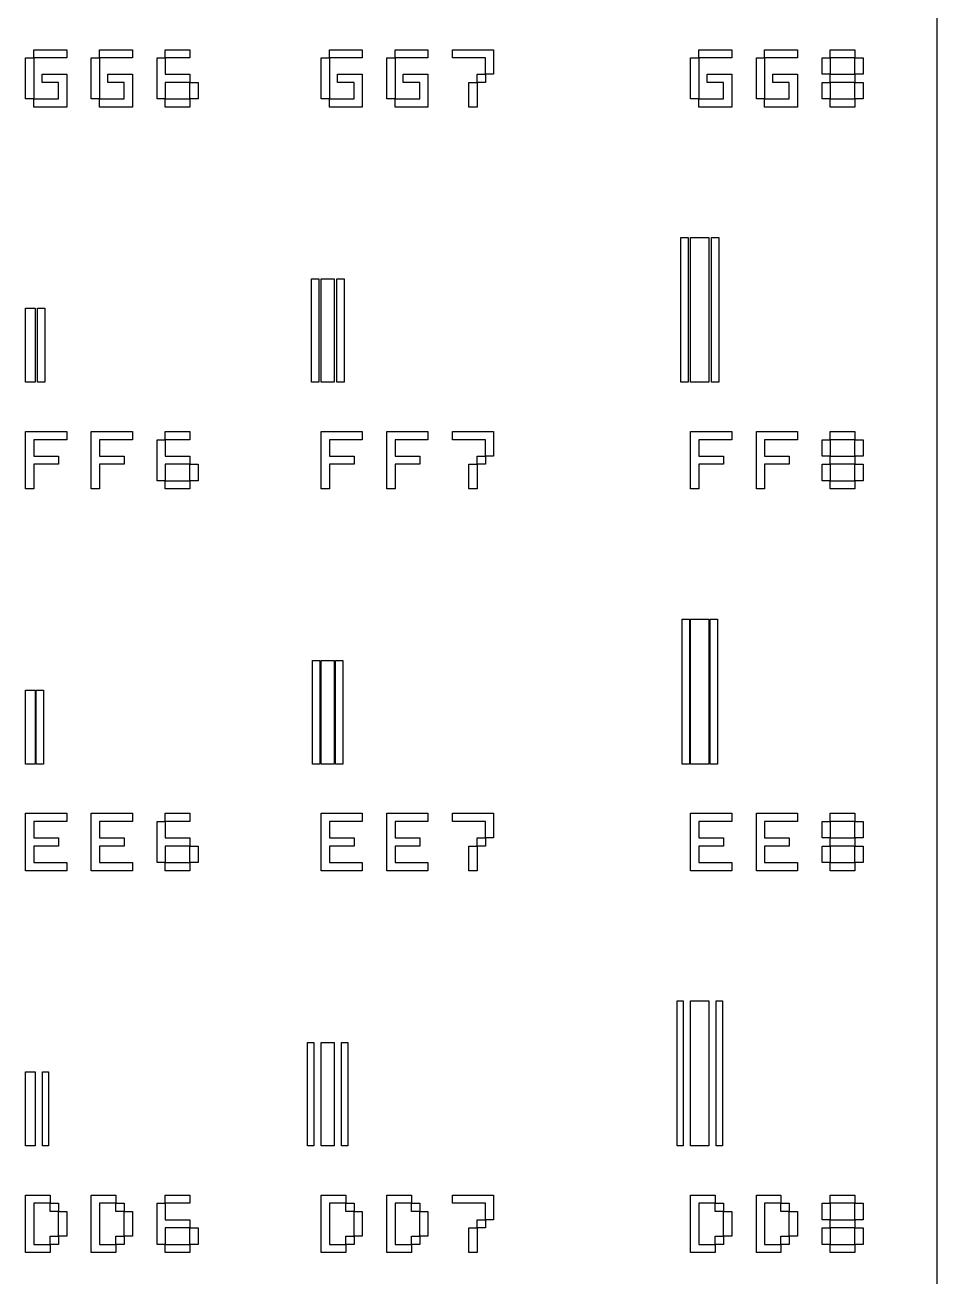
# Model space of a CAD drawing. Extents: x 0 to 3000, y 0 to 2000.
# Drawn here: x 2630 to 3000, y 482 to 990 of the extents above; entities that cross this region are included whole.
import ezdxf

# ---------------------------------------------------------------- set-up
doc = ezdxf.new("R2010")
doc.units = 0
doc.layers.add('L0D0', color=2, linetype='CONTINUOUS')
doc.layers.add('L1D0', color=1, linetype='CONTINUOUS')

msp = doc.modelspace()

# ---------------------------------------------------------------- linework, layer by layer
at = {"layer": 'L0D0'}
msp.add_lwpolyline([(0, 0), (0, 2000), (3000, 2000), (3000, 0)], close=True, dxfattribs=at)
at = {"layer": 'L1D0'}
for points in [[(2630, 960), (2630, 963.333), (2630, 966.667), (2630, 970), (2630, 973.333), (2630, 976.667), (2633.333, 976.667), (2633.333, 973.333), (2633.333, 970), (2633.333, 966.667), (2633.333, 963.333), (2633.333, 960)], [(2633.333, 976.667), (2633.333, 980), (2636.667, 980), (2640, 980), (2643.333, 980), (2646.667, 980), (2646.667, 976.667), (2643.333, 976.667), (2640, 976.667), (2636.667, 976.667)], [(2656.667, 960), (2656.667, 963.333), (2656.667, 966.667), (2656.667, 970), (2656.667, 973.333), (2656.667, 976.667), (2660, 976.667), (2660, 973.333), (2660, 970), (2660, 966.667), (2660, 963.333), (2660, 960)], [(2660, 976.667), (2660, 980), (2663.333, 980), (2666.667, 980), (2670, 980), (2673.333, 980), (2673.333, 976.667), (2670, 976.667), (2666.667, 976.667), (2663.333, 976.667)], [(2683.333, 960), (2683.333, 963.333), (2683.333, 966.667), (2683.333, 970), (2683.333, 973.333), (2683.333, 976.667), (2686.667, 976.667), (2686.667, 973.333), (2686.667, 970), (2690, 970), (2693.333, 970), (2696.667, 970), (2696.667, 966.667), (2693.333, 966.667), (2690, 966.667), (2686.667, 966.667), (2686.667, 963.333), (2686.667, 960)], [(2686.667, 976.667), (2686.667, 980), (2690, 980), (2693.333, 980), (2696.667, 980), (2696.667, 976.667), (2693.333, 976.667), (2690, 976.667)], [(2750, 960), (2750, 963.333), (2750, 966.667), (2750, 970), (2750, 973.333), (2750, 976.667), (2753.333, 976.667), (2753.333, 973.333), (2753.333, 970), (2753.333, 966.667), (2753.333, 963.333), (2753.333, 960)], [(2753.333, 976.667), (2753.333, 980), (2756.667, 980), (2760, 980), (2763.333, 980), (2766.667, 980), (2766.667, 976.667), (2763.333, 976.667), (2760, 976.667), (2756.667, 976.667)], [(2776.667, 960), (2776.667, 963.333), (2776.667, 966.667), (2776.667, 970), (2776.667, 973.333), (2776.667, 976.667), (2780, 976.667), (2780, 973.333), (2780, 970), (2780, 966.667), (2780, 963.333), (2780, 960)], [(2780, 976.667), (2780, 980), (2783.333, 980), (2786.667, 980), (2790, 980), (2793.333, 980), (2793.333, 976.667), (2790, 976.667), (2786.667, 976.667), (2783.333, 976.667)], [(2816.667, 970), (2816.667, 973.333), (2816.667, 976.667), (2813.333, 976.667), (2810, 976.667), (2806.667, 976.667), (2803.333, 976.667), (2803.333, 980), (2806.667, 980), (2810, 980), (2813.333, 980), (2816.667, 980), (2820, 980), (2820, 976.667), (2820, 973.333), (2820, 970)], [(2900, 960), (2900, 963.333), (2900, 966.667), (2900, 970), (2900, 973.333), (2900, 976.667), (2903.333, 976.667), (2903.333, 973.333), (2903.333, 970), (2903.333, 966.667), (2903.333, 963.333), (2903.333, 960)], [(2903.333, 976.667), (2903.333, 980), (2906.667, 980), (2910, 980), (2913.333, 980), (2916.667, 980), (2916.667, 976.667), (2913.333, 976.667), (2910, 976.667), (2906.667, 976.667)], [(2926.667, 960), (2926.667, 963.333), (2926.667, 966.667), (2926.667, 970), (2926.667, 973.333), (2926.667, 976.667), (2930, 976.667), (2930, 973.333), (2930, 970), (2930, 966.667), (2930, 963.333), (2930, 960)], [(2930, 976.667), (2930, 980), (2933.333, 980), (2936.667, 980), (2940, 980), (2943.333, 980), (2943.333, 976.667), (2940, 976.667), (2936.667, 976.667), (2933.333, 976.667)], [(2953.333, 970), (2953.333, 973.333), (2953.333, 976.667), (2956.667, 976.667), (2956.667, 973.333), (2956.667, 970)], [(2956.667, 976.667), (2956.667, 980), (2960, 980), (2963.333, 980), (2966.667, 980), (2966.667, 976.667), (2963.333, 976.667), (2960, 976.667)], [(2966.667, 970), (2966.667, 973.333), (2966.667, 976.667), (2970, 976.667), (2970, 973.333), (2970, 970)], [(2633.333, 956.667), (2633.333, 960), (2636.667, 960), (2640, 960), (2643.333, 960), (2643.333, 963.333), (2643.333, 966.667), (2640, 966.667), (2636.667, 966.667), (2636.667, 970), (2640, 970), (2643.333, 970), (2646.667, 970), (2646.667, 966.667), (2646.667, 963.333), (2646.667, 960), (2646.667, 956.667), (2643.333, 956.667), (2640, 956.667), (2636.667, 956.667)], [(2660, 956.667), (2660, 960), (2663.333, 960), (2666.667, 960), (2670, 960), (2670, 963.333), (2670, 966.667), (2666.667, 966.667), (2663.333, 966.667), (2663.333, 970), (2666.667, 970), (2670, 970), (2673.333, 970), (2673.333, 966.667), (2673.333, 963.333), (2673.333, 960), (2673.333, 956.667), (2670, 956.667), (2666.667, 956.667), (2663.333, 956.667)], [(2696.667, 960), (2696.667, 963.333), (2696.667, 966.667), (2700, 966.667), (2700, 963.333), (2700, 960)], [(2753.333, 956.667), (2753.333, 960), (2756.667, 960), (2760, 960), (2763.333, 960), (2763.333, 963.333), (2763.333, 966.667), (2760, 966.667), (2756.667, 966.667), (2756.667, 970), (2760, 970), (2763.333, 970), (2766.667, 970), (2766.667, 966.667), (2766.667, 963.333), (2766.667, 960), (2766.667, 956.667), (2763.333, 956.667), (2760, 956.667), (2756.667, 956.667)], [(2780, 956.667), (2780, 960), (2783.333, 960), (2786.667, 960), (2790, 960), (2790, 963.333), (2790, 966.667), (2786.667, 966.667), (2783.333, 966.667), (2783.333, 970), (2786.667, 970), (2790, 970), (2793.333, 970), (2793.333, 966.667), (2793.333, 963.333), (2793.333, 960), (2793.333, 956.667), (2790, 956.667), (2786.667, 956.667), (2783.333, 956.667)], [(2810, 956.667), (2810, 960), (2810, 963.333), (2810, 966.667), (2813.333, 966.667), (2813.333, 963.333), (2813.333, 960), (2813.333, 956.667)], [(2813.333, 966.667), (2813.333, 970), (2816.667, 970), (2816.667, 966.667)], [(2903.333, 956.667), (2903.333, 960), (2906.667, 960), (2910, 960), (2913.333, 960), (2913.333, 963.333), (2913.333, 966.667), (2910, 966.667), (2906.667, 966.667), (2906.667, 970), (2910, 970), (2913.333, 970), (2916.667, 970), (2916.667, 966.667), (2916.667, 963.333), (2916.667, 960), (2916.667, 956.667), (2913.333, 956.667), (2910, 956.667), (2906.667, 956.667)], [(2930, 956.667), (2930, 960), (2933.333, 960), (2936.667, 960), (2940, 960), (2940, 963.333), (2940, 966.667), (2936.667, 966.667), (2933.333, 966.667), (2933.333, 970), (2936.667, 970), (2940, 970), (2943.333, 970), (2943.333, 966.667), (2943.333, 963.333), (2943.333, 960), (2943.333, 956.667), (2940, 956.667), (2936.667, 956.667), (2933.333, 956.667)], [(2953.333, 960), (2953.333, 963.333), (2953.333, 966.667), (2956.667, 966.667), (2956.667, 963.333), (2956.667, 960)], [(2956.667, 966.667), (2956.667, 970), (2960, 970), (2963.333, 970), (2966.667, 970), (2966.667, 966.667), (2963.333, 966.667), (2960, 966.667)], [(2966.667, 960), (2966.667, 963.333), (2966.667, 966.667), (2970, 966.667), (2970, 963.333), (2970, 960)], [(2686.667, 956.667), (2686.667, 960), (2690, 960), (2693.333, 960), (2696.667, 960), (2696.667, 956.667), (2693.333, 956.667), (2690, 956.667)], [(2956.667, 956.667), (2956.667, 960), (2960, 960), (2963.333, 960), (2966.667, 960), (2966.667, 956.667), (2963.333, 956.667), (2960, 956.667)], [(2896, 845), (2896, 903.8), (2899, 903.8), (2899, 845)], [(2900, 845), (2900, 903.8), (2907.4, 903.8), (2907.4, 845)], [(2908.4, 845), (2908.4, 903.8), (2911.4, 903.8), (2911.4, 845)], [(2746, 845), (2746, 887), (2749, 887), (2749, 845)], [(2750, 845), (2750, 887), (2755.3, 887), (2755.3, 845)], [(2756.3, 845), (2756.3, 887), (2759.3, 887), (2759.3, 845)], [(2630, 845), (2630, 875), (2633.8, 875), (2633.8, 845)], [(2634.8, 845), (2634.8, 875), (2637.8, 875), (2637.8, 845)], [(2630, 801.667), (2630, 805), (2630, 808.333), (2630, 811.667), (2630, 815), (2630, 818.333), (2630, 821.667), (2630, 825), (2633.333, 825), (2636.667, 825), (2640, 825), (2643.333, 825), (2646.667, 825), (2646.667, 821.667), (2643.333, 821.667), (2640, 821.667), (2636.667, 821.667), (2633.333, 821.667), (2633.333, 818.333), (2633.333, 815), (2636.667, 815), (2640, 815), (2643.333, 815), (2643.333, 811.667), (2640, 811.667), (2636.667, 811.667), (2633.333, 811.667), (2633.333, 808.333), (2633.333, 805), (2633.333, 801.667)], [(2656.667, 801.667), (2656.667, 805), (2656.667, 808.333), (2656.667, 811.667), (2656.667, 815), (2656.667, 818.333), (2656.667, 821.667), (2656.667, 825), (2660, 825), (2663.333, 825), (2666.667, 825), (2670, 825), (2673.333, 825), (2673.333, 821.667), (2670, 821.667), (2666.667, 821.667), (2663.333, 821.667), (2660, 821.667), (2660, 818.333), (2660, 815), (2663.333, 815), (2666.667, 815), (2670, 815), (2670, 811.667), (2666.667, 811.667), (2663.333, 811.667), (2660, 811.667), (2660, 808.333), (2660, 805), (2660, 801.667)], [(2686.667, 821.667), (2686.667, 825), (2690, 825), (2693.333, 825), (2696.667, 825), (2696.667, 821.667), (2693.333, 821.667), (2690, 821.667)], [(2750, 801.667), (2750, 805), (2750, 808.333), (2750, 811.667), (2750, 815), (2750, 818.333), (2750, 821.667), (2750, 825), (2753.333, 825), (2756.667, 825), (2760, 825), (2763.333, 825), (2766.667, 825), (2766.667, 821.667), (2763.333, 821.667), (2760, 821.667), (2756.667, 821.667), (2753.333, 821.667), (2753.333, 818.333), (2753.333, 815), (2756.667, 815), (2760, 815), (2763.333, 815), (2763.333, 811.667), (2760, 811.667), (2756.667, 811.667), (2753.333, 811.667), (2753.333, 808.333), (2753.333, 805), (2753.333, 801.667)], [(2776.667, 801.667), (2776.667, 805), (2776.667, 808.333), (2776.667, 811.667), (2776.667, 815), (2776.667, 818.333), (2776.667, 821.667), (2776.667, 825), (2780, 825), (2783.333, 825), (2786.667, 825), (2790, 825), (2793.333, 825), (2793.333, 821.667), (2790, 821.667), (2786.667, 821.667), (2783.333, 821.667), (2780, 821.667), (2780, 818.333), (2780, 815), (2783.333, 815), (2786.667, 815), (2790, 815), (2790, 811.667), (2786.667, 811.667), (2783.333, 811.667), (2780, 811.667), (2780, 808.333), (2780, 805), (2780, 801.667)], [(2816.667, 815), (2816.667, 818.333), (2816.667, 821.667), (2813.333, 821.667), (2810, 821.667), (2806.667, 821.667), (2803.333, 821.667), (2803.333, 825), (2806.667, 825), (2810, 825), (2813.333, 825), (2816.667, 825), (2820, 825), (2820, 821.667), (2820, 818.333), (2820, 815)], [(2900, 801.667), (2900, 805), (2900, 808.333), (2900, 811.667), (2900, 815), (2900, 818.333), (2900, 821.667), (2900, 825), (2903.333, 825), (2906.667, 825), (2910, 825), (2913.333, 825), (2916.667, 825), (2916.667, 821.667), (2913.333, 821.667), (2910, 821.667), (2906.667, 821.667), (2903.333, 821.667), (2903.333, 818.333), (2903.333, 815), (2906.667, 815), (2910, 815), (2913.333, 815), (2913.333, 811.667), (2910, 811.667), (2906.667, 811.667), (2903.333, 811.667), (2903.333, 808.333), (2903.333, 805), (2903.333, 801.667)], [(2926.667, 801.667), (2926.667, 805), (2926.667, 808.333), (2926.667, 811.667), (2926.667, 815), (2926.667, 818.333), (2926.667, 821.667), (2926.667, 825), (2930, 825), (2933.333, 825), (2936.667, 825), (2940, 825), (2943.333, 825), (2943.333, 821.667), (2940, 821.667), (2936.667, 821.667), (2933.333, 821.667), (2930, 821.667), (2930, 818.333), (2930, 815), (2933.333, 815), (2936.667, 815), (2940, 815), (2940, 811.667), (2936.667, 811.667), (2933.333, 811.667), (2930, 811.667), (2930, 808.333), (2930, 805), (2930, 801.667)], [(2956.667, 821.667), (2956.667, 825), (2960, 825), (2963.333, 825), (2966.667, 825), (2966.667, 821.667), (2963.333, 821.667), (2960, 821.667)], [(2683.333, 805), (2683.333, 808.333), (2683.333, 811.667), (2683.333, 815), (2683.333, 818.333), (2683.333, 821.667), (2686.667, 821.667), (2686.667, 818.333), (2686.667, 815), (2690, 815), (2693.333, 815), (2696.667, 815), (2696.667, 811.667), (2693.333, 811.667), (2690, 811.667), (2686.667, 811.667), (2686.667, 808.333), (2686.667, 805)], [(2953.333, 815), (2953.333, 818.333), (2953.333, 821.667), (2956.667, 821.667), (2956.667, 818.333), (2956.667, 815)], [(2966.667, 815), (2966.667, 818.333), (2966.667, 821.667), (2970, 821.667), (2970, 818.333), (2970, 815)], [(2813.333, 811.667), (2813.333, 815), (2816.667, 815), (2816.667, 811.667)], [(2956.667, 811.667), (2956.667, 815), (2960, 815), (2963.333, 815), (2966.667, 815), (2966.667, 811.667), (2963.333, 811.667), (2960, 811.667)], [(2696.667, 805), (2696.667, 808.333), (2696.667, 811.667), (2700, 811.667), (2700, 808.333), (2700, 805)], [(2810, 801.667), (2810, 805), (2810, 808.333), (2810, 811.667), (2813.333, 811.667), (2813.333, 808.333), (2813.333, 805), (2813.333, 801.667)], [(2953.333, 805), (2953.333, 808.333), (2953.333, 811.667), (2956.667, 811.667), (2956.667, 808.333), (2956.667, 805)], [(2966.667, 805), (2966.667, 808.333), (2966.667, 811.667), (2970, 811.667), (2970, 808.333), (2970, 805)], [(2686.667, 801.667), (2686.667, 805), (2690, 805), (2693.333, 805), (2696.667, 805), (2696.667, 801.667), (2693.333, 801.667), (2690, 801.667)], [(2956.667, 801.667), (2956.667, 805), (2960, 805), (2963.333, 805), (2966.667, 805), (2966.667, 801.667), (2963.333, 801.667), (2960, 801.667)], [(2896.5, 690), (2896.5, 748.8), (2899.5, 748.8), (2899.5, 690)], [(2900, 690), (2900, 748.8), (2907.4, 748.8), (2907.4, 690)], [(2907.9, 690), (2907.9, 748.8), (2910.9, 748.8), (2910.9, 690)], [(2746.5, 690), (2746.5, 732), (2749.5, 732), (2749.5, 690)], [(2750, 690), (2750, 732), (2755.3, 732), (2755.3, 690)], [(2755.8, 690), (2755.8, 732), (2758.8, 732), (2758.8, 690)], [(2630, 690), (2630, 720), (2633.8, 720), (2633.8, 690)], [(2634.3, 690), (2634.3, 720), (2637.3, 720), (2637.3, 690)], [(2630, 646.667), (2630, 650), (2630, 653.333), (2630, 656.667), (2630, 660), (2630, 663.333), (2630, 666.667), (2630, 670), (2633.333, 670), (2636.667, 670), (2640, 670), (2643.333, 670), (2646.667, 670), (2646.667, 666.667), (2643.333, 666.667), (2640, 666.667), (2636.667, 666.667), (2633.333, 666.667), (2633.333, 663.333), (2633.333, 660), (2636.667, 660), (2640, 660), (2643.333, 660), (2643.333, 656.667), (2640, 656.667), (2636.667, 656.667), (2633.333, 656.667), (2633.333, 653.333), (2633.333, 650), (2636.667, 650), (2640, 650), (2643.333, 650), (2646.667, 650), (2646.667, 646.667), (2643.333, 646.667), (2640, 646.667), (2636.667, 646.667), (2633.333, 646.667)], [(2656.667, 646.667), (2656.667, 650), (2656.667, 653.333), (2656.667, 656.667), (2656.667, 660), (2656.667, 663.333), (2656.667, 666.667), (2656.667, 670), (2660, 670), (2663.333, 670), (2666.667, 670), (2670, 670), (2673.333, 670), (2673.333, 666.667), (2670, 666.667), (2666.667, 666.667), (2663.333, 666.667), (2660, 666.667), (2660, 663.333), (2660, 660), (2663.333, 660), (2666.667, 660), (2670, 660), (2670, 656.667), (2666.667, 656.667), (2663.333, 656.667), (2660, 656.667), (2660, 653.333), (2660, 650), (2663.333, 650), (2666.667, 650), (2670, 650), (2673.333, 650), (2673.333, 646.667), (2670, 646.667), (2666.667, 646.667), (2663.333, 646.667), (2660, 646.667)], [(2683.333, 650), (2683.333, 653.333), (2683.333, 656.667), (2683.333, 660), (2683.333, 663.333), (2683.333, 666.667), (2686.667, 666.667), (2686.667, 663.333), (2686.667, 660), (2690, 660), (2693.333, 660), (2696.667, 660), (2696.667, 656.667), (2693.333, 656.667), (2690, 656.667), (2686.667, 656.667), (2686.667, 653.333), (2686.667, 650)], [(2686.667, 666.667), (2686.667, 670), (2690, 670), (2693.333, 670), (2696.667, 670), (2696.667, 666.667), (2693.333, 666.667), (2690, 666.667)], [(2750, 646.667), (2750, 650), (2750, 653.333), (2750, 656.667), (2750, 660), (2750, 663.333), (2750, 666.667), (2750, 670), (2753.333, 670), (2756.667, 670), (2760, 670), (2763.333, 670), (2766.667, 670), (2766.667, 666.667), (2763.333, 666.667), (2760, 666.667), (2756.667, 666.667), (2753.333, 666.667), (2753.333, 663.333), (2753.333, 660), (2756.667, 660), (2760, 660), (2763.333, 660), (2763.333, 656.667), (2760, 656.667), (2756.667, 656.667), (2753.333, 656.667), (2753.333, 653.333), (2753.333, 650), (2756.667, 650), (2760, 650), (2763.333, 650), (2766.667, 650), (2766.667, 646.667), (2763.333, 646.667), (2760, 646.667), (2756.667, 646.667), (2753.333, 646.667)], [(2776.667, 646.667), (2776.667, 650), (2776.667, 653.333), (2776.667, 656.667), (2776.667, 660), (2776.667, 663.333), (2776.667, 666.667), (2776.667, 670), (2780, 670), (2783.333, 670), (2786.667, 670), (2790, 670), (2793.333, 670), (2793.333, 666.667), (2790, 666.667), (2786.667, 666.667), (2783.333, 666.667), (2780, 666.667), (2780, 663.333), (2780, 660), (2783.333, 660), (2786.667, 660), (2790, 660), (2790, 656.667), (2786.667, 656.667), (2783.333, 656.667), (2780, 656.667), (2780, 653.333), (2780, 650), (2783.333, 650), (2786.667, 650), (2790, 650), (2793.333, 650), (2793.333, 646.667), (2790, 646.667), (2786.667, 646.667), (2783.333, 646.667), (2780, 646.667)], [(2816.667, 660), (2816.667, 663.333), (2816.667, 666.667), (2813.333, 666.667), (2810, 666.667), (2806.667, 666.667), (2803.333, 666.667), (2803.333, 670), (2806.667, 670), (2810, 670), (2813.333, 670), (2816.667, 670), (2820, 670), (2820, 666.667), (2820, 663.333), (2820, 660)], [(2900, 646.667), (2900, 650), (2900, 653.333), (2900, 656.667), (2900, 660), (2900, 663.333), (2900, 666.667), (2900, 670), (2903.333, 670), (2906.667, 670), (2910, 670), (2913.333, 670), (2916.667, 670), (2916.667, 666.667), (2913.333, 666.667), (2910, 666.667), (2906.667, 666.667), (2903.333, 666.667), (2903.333, 663.333), (2903.333, 660), (2906.667, 660), (2910, 660), (2913.333, 660), (2913.333, 656.667), (2910, 656.667), (2906.667, 656.667), (2903.333, 656.667), (2903.333, 653.333), (2903.333, 650), (2906.667, 650), (2910, 650), (2913.333, 650), (2916.667, 650), (2916.667, 646.667), (2913.333, 646.667), (2910, 646.667), (2906.667, 646.667), (2903.333, 646.667)], [(2926.667, 646.667), (2926.667, 650), (2926.667, 653.333), (2926.667, 656.667), (2926.667, 660), (2926.667, 663.333), (2926.667, 666.667), (2926.667, 670), (2930, 670), (2933.333, 670), (2936.667, 670), (2940, 670), (2943.333, 670), (2943.333, 666.667), (2940, 666.667), (2936.667, 666.667), (2933.333, 666.667), (2930, 666.667), (2930, 663.333), (2930, 660), (2933.333, 660), (2936.667, 660), (2940, 660), (2940, 656.667), (2936.667, 656.667), (2933.333, 656.667), (2930, 656.667), (2930, 653.333), (2930, 650), (2933.333, 650), (2936.667, 650), (2940, 650), (2943.333, 650), (2943.333, 646.667), (2940, 646.667), (2936.667, 646.667), (2933.333, 646.667), (2930, 646.667)], [(2953.333, 660), (2953.333, 663.333), (2953.333, 666.667), (2956.667, 666.667), (2956.667, 663.333), (2956.667, 660)], [(2956.667, 666.667), (2956.667, 670), (2960, 670), (2963.333, 670), (2966.667, 670), (2966.667, 666.667), (2963.333, 666.667), (2960, 666.667)], [(2966.667, 660), (2966.667, 663.333), (2966.667, 666.667), (2970, 666.667), (2970, 663.333), (2970, 660)], [(2696.667, 650), (2696.667, 653.333), (2696.667, 656.667), (2700, 656.667), (2700, 653.333), (2700, 650)], [(2810, 646.667), (2810, 650), (2810, 653.333), (2810, 656.667), (2813.333, 656.667), (2813.333, 653.333), (2813.333, 650), (2813.333, 646.667)], [(2813.333, 656.667), (2813.333, 660), (2816.667, 660), (2816.667, 656.667)], [(2953.333, 650), (2953.333, 653.333), (2953.333, 656.667), (2956.667, 656.667), (2956.667, 653.333), (2956.667, 650)], [(2956.667, 656.667), (2956.667, 660), (2960, 660), (2963.333, 660), (2966.667, 660), (2966.667, 656.667), (2963.333, 656.667), (2960, 656.667)], [(2966.667, 650), (2966.667, 653.333), (2966.667, 656.667), (2970, 656.667), (2970, 653.333), (2970, 650)], [(2686.667, 646.667), (2686.667, 650), (2690, 650), (2693.333, 650), (2696.667, 650), (2696.667, 646.667), (2693.333, 646.667), (2690, 646.667)], [(2956.667, 646.667), (2956.667, 650), (2960, 650), (2963.333, 650), (2966.667, 650), (2966.667, 646.667), (2963.333, 646.667), (2960, 646.667)], [(2894.5, 535), (2894.5, 593.8), (2897, 593.8), (2897, 535)], [(2900, 535), (2900, 593.8), (2907.4, 593.8), (2907.4, 535)], [(2910.4, 535), (2910.4, 593.8), (2912.9, 593.8), (2912.9, 535)], [(2744.5, 535), (2744.5, 577), (2747, 577), (2747, 535)], [(2750, 535), (2750, 577), (2755.3, 577), (2755.3, 535)], [(2758.3, 535), (2758.3, 577), (2760.8, 577), (2760.8, 535)], [(2630, 535), (2630, 565), (2633.8, 565), (2633.8, 535)], [(2636.8, 535), (2636.8, 565), (2639.3, 565), (2639.3, 535)], [(2630, 491.667), (2630, 495), (2630, 498.333), (2630, 501.667), (2630, 505), (2630, 508.333), (2630, 511.667), (2630, 515), (2633.333, 515), (2636.667, 515), (2640, 515), (2640, 511.667), (2636.667, 511.667), (2633.333, 511.667), (2633.333, 508.333), (2633.333, 505), (2633.333, 501.667), (2633.333, 498.333), (2633.333, 495), (2636.667, 495), (2640, 495), (2640, 491.667), (2636.667, 491.667), (2633.333, 491.667)], [(2656.667, 491.667), (2656.667, 495), (2656.667, 498.333), (2656.667, 501.667), (2656.667, 505), (2656.667, 508.333), (2656.667, 511.667), (2656.667, 515), (2660, 515), (2663.333, 515), (2666.667, 515), (2666.667, 511.667), (2663.333, 511.667), (2660, 511.667), (2660, 508.333), (2660, 505), (2660, 501.667), (2660, 498.333), (2660, 495), (2663.333, 495), (2666.667, 495), (2666.667, 491.667), (2663.333, 491.667), (2660, 491.667)], [(2686.667, 511.667), (2686.667, 515), (2690, 515), (2693.333, 515), (2696.667, 515), (2696.667, 511.667), (2693.333, 511.667), (2690, 511.667)], [(2750, 491.667), (2750, 495), (2750, 498.333), (2750, 501.667), (2750, 505), (2750, 508.333), (2750, 511.667), (2750, 515), (2753.333, 515), (2756.667, 515), (2760, 515), (2760, 511.667), (2756.667, 511.667), (2753.333, 511.667), (2753.333, 508.333), (2753.333, 505), (2753.333, 501.667), (2753.333, 498.333), (2753.333, 495), (2756.667, 495), (2760, 495), (2760, 491.667), (2756.667, 491.667), (2753.333, 491.667)], [(2776.667, 491.667), (2776.667, 495), (2776.667, 498.333), (2776.667, 501.667), (2776.667, 505), (2776.667, 508.333), (2776.667, 511.667), (2776.667, 515), (2780, 515), (2783.333, 515), (2786.667, 515), (2786.667, 511.667), (2783.333, 511.667), (2780, 511.667), (2780, 508.333), (2780, 505), (2780, 501.667), (2780, 498.333), (2780, 495), (2783.333, 495), (2786.667, 495), (2786.667, 491.667), (2783.333, 491.667), (2780, 491.667)], [(2816.667, 505), (2816.667, 508.333), (2816.667, 511.667), (2813.333, 511.667), (2810, 511.667), (2806.667, 511.667), (2803.333, 511.667), (2803.333, 515), (2806.667, 515), (2810, 515), (2813.333, 515), (2816.667, 515), (2820, 515), (2820, 511.667), (2820, 508.333), (2820, 505)], [(2900, 491.667), (2900, 495), (2900, 498.333), (2900, 501.667), (2900, 505), (2900, 508.333), (2900, 511.667), (2900, 515), (2903.333, 515), (2906.667, 515), (2910, 515), (2910, 511.667), (2906.667, 511.667), (2903.333, 511.667), (2903.333, 508.333), (2903.333, 505), (2903.333, 501.667), (2903.333, 498.333), (2903.333, 495), (2906.667, 495), (2910, 495), (2910, 491.667), (2906.667, 491.667), (2903.333, 491.667)], [(2926.667, 491.667), (2926.667, 495), (2926.667, 498.333), (2926.667, 501.667), (2926.667, 505), (2926.667, 508.333), (2926.667, 511.667), (2926.667, 515), (2930, 515), (2933.333, 515), (2936.667, 515), (2936.667, 511.667), (2933.333, 511.667), (2930, 511.667), (2930, 508.333), (2930, 505), (2930, 501.667), (2930, 498.333), (2930, 495), (2933.333, 495), (2936.667, 495), (2936.667, 491.667), (2933.333, 491.667), (2930, 491.667)], [(2956.667, 511.667), (2956.667, 515), (2960, 515), (2963.333, 515), (2966.667, 515), (2966.667, 511.667), (2963.333, 511.667), (2960, 511.667)], [(2640, 508.333), (2640, 511.667), (2643.333, 511.667), (2643.333, 508.333)], [(2643.333, 498.333), (2643.333, 501.667), (2643.333, 505), (2643.333, 508.333), (2646.667, 508.333), (2646.667, 505), (2646.667, 501.667), (2646.667, 498.333)], [(2666.667, 508.333), (2666.667, 511.667), (2670, 511.667), (2670, 508.333)], [(2670, 498.333), (2670, 501.667), (2670, 505), (2670, 508.333), (2673.333, 508.333), (2673.333, 505), (2673.333, 501.667), (2673.333, 498.333)], [(2683.333, 495), (2683.333, 498.333), (2683.333, 501.667), (2683.333, 505), (2683.333, 508.333), (2683.333, 511.667), (2686.667, 511.667), (2686.667, 508.333), (2686.667, 505), (2690, 505), (2693.333, 505), (2696.667, 505), (2696.667, 501.667), (2693.333, 501.667), (2690, 501.667), (2686.667, 501.667), (2686.667, 498.333), (2686.667, 495)], [(2760, 508.333), (2760, 511.667), (2763.333, 511.667), (2763.333, 508.333)], [(2763.333, 498.333), (2763.333, 501.667), (2763.333, 505), (2763.333, 508.333), (2766.667, 508.333), (2766.667, 505), (2766.667, 501.667), (2766.667, 498.333)], [(2786.667, 508.333), (2786.667, 511.667), (2790, 511.667), (2790, 508.333)], [(2790, 498.333), (2790, 501.667), (2790, 505), (2790, 508.333), (2793.333, 508.333), (2793.333, 505), (2793.333, 501.667), (2793.333, 498.333)], [(2910, 508.333), (2910, 511.667), (2913.333, 511.667), (2913.333, 508.333)], [(2913.333, 498.333), (2913.333, 501.667), (2913.333, 505), (2913.333, 508.333), (2916.667, 508.333), (2916.667, 505), (2916.667, 501.667), (2916.667, 498.333)], [(2936.667, 508.333), (2936.667, 511.667), (2940, 511.667), (2940, 508.333)], [(2940, 498.333), (2940, 501.667), (2940, 505), (2940, 508.333), (2943.333, 508.333), (2943.333, 505), (2943.333, 501.667), (2943.333, 498.333)], [(2953.333, 505), (2953.333, 508.333), (2953.333, 511.667), (2956.667, 511.667), (2956.667, 508.333), (2956.667, 505)], [(2966.667, 505), (2966.667, 508.333), (2966.667, 511.667), (2970, 511.667), (2970, 508.333), (2970, 505)], [(2813.333, 501.667), (2813.333, 505), (2816.667, 505), (2816.667, 501.667)], [(2956.667, 501.667), (2956.667, 505), (2960, 505), (2963.333, 505), (2966.667, 505), (2966.667, 501.667), (2963.333, 501.667), (2960, 501.667)], [(2640, 495), (2640, 498.333), (2643.333, 498.333), (2643.333, 495)], [(2666.667, 495), (2666.667, 498.333), (2670, 498.333), (2670, 495)], [(2696.667, 495), (2696.667, 498.333), (2696.667, 501.667), (2700, 501.667), (2700, 498.333), (2700, 495)], [(2760, 495), (2760, 498.333), (2763.333, 498.333), (2763.333, 495)], [(2786.667, 495), (2786.667, 498.333), (2790, 498.333), (2790, 495)], [(2810, 491.667), (2810, 495), (2810, 498.333), (2810, 501.667), (2813.333, 501.667), (2813.333, 498.333), (2813.333, 495), (2813.333, 491.667)], [(2910, 495), (2910, 498.333), (2913.333, 498.333), (2913.333, 495)], [(2936.667, 495), (2936.667, 498.333), (2940, 498.333), (2940, 495)], [(2953.333, 495), (2953.333, 498.333), (2953.333, 501.667), (2956.667, 501.667), (2956.667, 498.333), (2956.667, 495)], [(2966.667, 495), (2966.667, 498.333), (2966.667, 501.667), (2970, 501.667), (2970, 498.333), (2970, 495)], [(2686.667, 491.667), (2686.667, 495), (2690, 495), (2693.333, 495), (2696.667, 495), (2696.667, 491.667), (2693.333, 491.667), (2690, 491.667)], [(2956.667, 491.667), (2956.667, 495), (2960, 495), (2963.333, 495), (2966.667, 495), (2966.667, 491.667), (2963.333, 491.667), (2960, 491.667)]]:
    msp.add_lwpolyline(points, close=True, dxfattribs=at)

doc.saveas('drawing.dxf')
